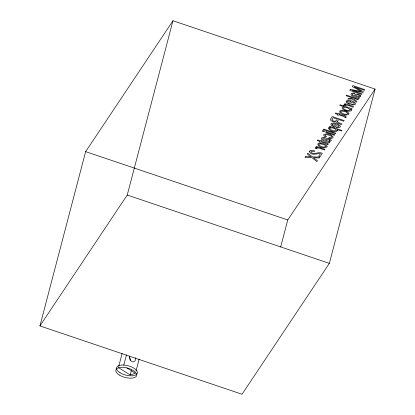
<?xml version="1.0" encoding="UTF-8"?>
<svg xmlns="http://www.w3.org/2000/svg" width="415" height="415" viewBox="0 0 415 415"><rect width="100%" height="100%" fill="white"/><g stroke="black" fill="none" stroke-linecap="round" stroke-linejoin="round"><path stroke-width="0.62" d="M39.923 325.92L85.646 151.631L172.967 20.75L375.077 89.08L329.354 263.369L242.033 394.25L39.923 325.92L127.244 195.04L172.967 20.75M118.732 366.383L122.124 353.456M123.758 365.273L126.502 354.804M118.405 367.617L130.232 374.973L131.363 370.662M136.063 370.777L139.134 359.079M280.68 246.92L287.756 219.96L375.077 89.08M130.232 374.973L135.42 373.241L126.819 367.892M85.646 151.631L287.756 219.96M127.244 195.04L329.354 263.369M135.56 357.787A4.036 2.972 71.6 0 1 132.421 361.787A4.036 2.972 71.6 0 1 129.584 356.101M129.641 357.559A4.036 2.972 71.6 0 1 130.46 360.536M337.416 121.445L338.225 122.425L341.996 123.898L341.177 124.635L337.151 122.861L336.16 121.849C334.194 122.218 331.621 121.683 330.48 119.925L330.708 118.856L332.249 116.548L344.201 120.594L343.75 121.263L338.624 119.53L337.416 121.445M331.212 140.26L330.714 141.147L328.768 141.598L329.785 142.293L329.308 142.983C327.658 141.313 322.491 141.676 321.329 138.74L322.076 137.645L323.939 137.334L325.381 137.676L325.002 138.247L323.539 138.076L322.818 138.517L322.73 139.264L323.669 139.855L324.613 139.995L326.403 138.626L327.643 138.428L330.231 139.186L331.212 140.26M360.796 95.917L360.298 96.799L358.358 97.25L359.369 97.95L358.897 98.635C357.242 96.97 352.076 97.333 350.919 94.397L351.661 93.302L353.523 92.986L354.97 93.334L354.586 93.899L353.124 93.728L352.402 94.169L352.319 94.921L353.258 95.507L354.197 95.647L355.987 94.278L357.232 94.086L359.821 94.843L360.796 95.917M309.284 151.568C310.996 156.128 317.008 153.384 320.499 153.571L318.73 156.222L320.115 156.688L322.336 153.358C318.601 150.987 313.75 155.651 310.716 152.04L311.458 151.174L314.326 151.558L314.741 150.935C313.081 150.463 310.249 149.509 309.284 151.568M323.71 134.911L324.219 136.162L326.065 137.142L326.465 136.551L325.059 135.461L325.848 134.662L328.166 134.891L331.44 136.229A1.914 0.861 14.7 0 1 331.953 137.007L330.895 137.671L329.162 137.464L328.768 138.055L330.387 138.382A3.185 1.432 14.7 0 0 332.14 138.304L333.287 137.272C331.87 134.413 326.169 132.567 323.71 134.911M327.072 144.021L326.838 144.493L327.99 144.882C329.935 142.174 322.139 142.475 321.272 141.147L321.599 140.654L320.401 140.249L320.074 140.742L317.641 139.917L317.231 140.535L319.664 141.359L319.275 141.935L320.473 142.34L320.862 141.764L327.072 144.021M345.083 117.03L344.844 117.502L346.001 117.891C347.941 115.183 340.15 115.484 339.278 114.156L339.61 113.663L338.412 113.259L338.085 113.752L335.652 112.927L335.242 113.544L337.675 114.364L337.286 114.945L338.484 115.349L338.868 114.768L345.083 117.03M329.821 140.223L329.448 140.789L328.483 141.11L325.51 140.457C326.678 139.45 328.784 138.413 329.821 140.223M359.411 95.881L359.037 96.441L358.067 96.768L355.1 96.109C356.262 95.102 358.373 94.065 359.411 95.881M316.531 148.544C313.216 148.311 316.007 147.154 317.402 147.512L315.898 147.003L316.287 146.422L325.002 149.369L324.592 149.976C322.206 149.893 318.834 146.692 316.531 148.544M345.093 105.742C341.773 105.503 344.564 104.347 345.965 104.705L344.46 104.196L344.844 103.615L353.559 106.562L353.155 107.174C350.768 107.091 347.391 103.885 345.093 105.742M351.391 110.105L351.256 110.525C349.42 113.046 337.25 108.222 344.009 106.816L339.672 105.348L340.067 104.756L352.06 108.808L351.687 109.373L350.571 108.995L351.391 110.105M329.728 128.245L329.624 128.567C330.973 130.331 334.288 131.514 336.383 130.497L336.492 130.175C335.196 128.359 331.787 127.239 329.728 128.245M350.099 109.716L349.985 110.053C347.941 111.101 344.471 109.902 343.267 108.076C345.01 106.416 348.854 107.973 350.099 109.716M331.046 123.94L330.983 124.832L331.741 125.766L335.004 127.234L336.778 124.573L338.988 125.812L338.827 126.793L336.591 126.974L336.192 127.571C346.701 128.427 334.438 120.397 331.046 123.94M346.224 101.187L346.162 102.085L346.919 103.013L350.182 104.481L351.956 101.825L354.166 103.06L354.005 104.041L351.77 104.222L351.37 104.824C361.88 105.68 349.617 97.644 346.224 101.187M337.753 130.595C335.548 133.142 329.593 131.01 328.224 128.271L328.732 127.602L330.511 127.301L329.354 126.912L329.749 126.316L341.898 130.424L341.493 131.036L337.042 129.532L337.753 130.595M318.933 144.342L318.876 144.98C320.468 146.355 324.12 148.191 325.796 146.334C325.054 144.441 322.242 144.285 320.499 143.875A2.122 0.955 14.7 0 0 319.166 144.098L318.933 144.342M340.798 111.562L340.741 112.2C342.339 113.575 345.986 115.412 347.666 113.56C346.924 111.661 344.113 111.505 342.37 111.096A2.122 0.955 14.7 0 0 341.037 111.324L340.798 111.562M332.348 124.334L332.482 125.221L334.257 126.212L335.6 124.199L333.546 123.872L332.348 124.334M347.531 101.582L347.661 102.474L349.435 103.465L350.779 101.447L348.73 101.125L347.531 101.582M327.139 146.604C325.241 149.39 316.614 147.107 317.973 143.58A3.834 1.722 14.7 0 1 319.778 143.118C322.31 143.424 326.237 143.839 327.139 146.604M349.01 113.824C347.111 116.61 338.484 114.327 339.838 110.805A3.834 1.722 14.7 0 1 341.644 110.338C344.18 110.644 348.102 111.059 349.01 113.824M332.088 119.338L331.964 119.977C333.385 121.74 336.7 121.756 337.271 119.074L333.188 117.694L332.088 119.338M305.533 156.59L304.999 157.389L311.94 157.69L316.899 161.513L317.454 160.678L313.434 157.674L319.27 157.954L319.815 157.145L312.495 156.854L307.785 153.213L307.225 154.058L310.949 156.875L305.533 156.59M322.834 130.658L322.424 131.275L324.084 131.835L324.494 131.218L322.834 130.658M323.85 129.132L323.446 129.739L335.398 133.78L335.808 133.174L323.85 129.132M346.515 95.165L346.126 95.751L353.066 98.096L348.32 98.412L347.796 99.19L351.987 98.905L356.459 102.215L356.983 101.436L353.341 98.817L354.804 98.687L358.078 99.792L358.467 99.206L346.515 95.165M350.348 89.417L349.71 90.377L361.662 94.418L362.093 93.774L351.998 90.382L363.032 92.369L363.473 91.705L354.348 86.865L364.417 90.288L364.847 89.645L352.895 85.604L352.247 86.569L361.403 91.414L350.348 89.417M326.112 131.763L325.702 132.385L334.376 135.316L334.791 134.699L326.112 131.763M119.997 372.732A10.769 4.84 14.7 0 0 137.199 373.521A10.769 4.84 14.7 0 0 123.546 365.029A10.769 4.84 14.7 0 0 119.997 372.732M119.385 375.061A10.769 4.84 14.7 0 0 136.587 375.85A10.769 4.84 14.7 0 0 122.933 367.353A10.769 4.84 14.7 0 0 119.385 375.061"/></g></svg>
